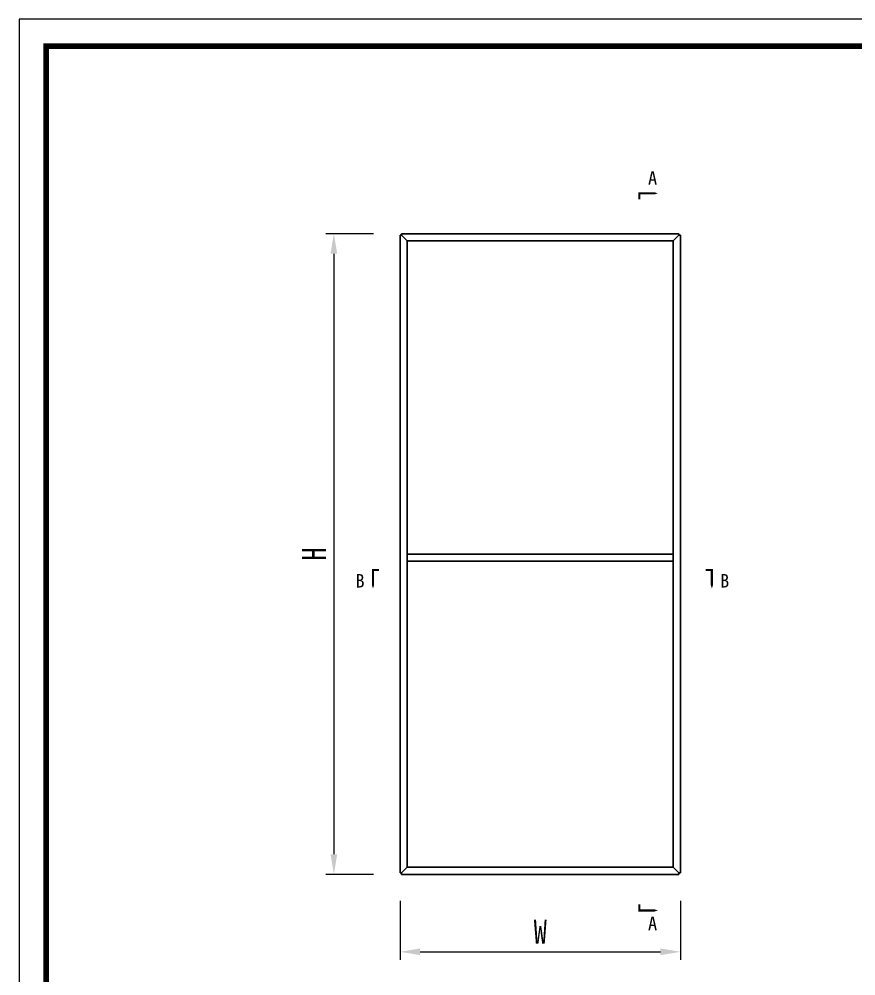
# Model space of a CAD drawing. Header units: millimetres. Extents: x 0 to 1097966, y -63096 to 223085.
# Drawn here: x 337985.2 to 338194.1, y -55870.3 to -55631.4 of the extents above; entities that cross this region are included whole.
import ezdxf

# ---------------------------------------------------------------- set-up
doc = ezdxf.new("R2010")
doc.units = ezdxf.units.MM
doc.styles.add('TEXT', font='', dxfattribs={"width": 0.8})
doc.styles.add('宋体', font='')
doc.styles.get('TEXT').set_extended_font_data('SimSun')
doc.styles.get('宋体').set_extended_font_data('SimSun')
doc.dimstyles.new('副本 (2) (2) ISO-25', dxfattribs={"dimtxt": 18, "dimasz": 13, "dimexe": 6, "dimexo": 12, "dimgap": 6, "dimtad": 1, "dimtxsty": 'TEXT', "dimcen": 2.5, "dimclrd": 5, "dimclre": 5, "dimclrt": 5, "dimadec": 0, "dimazin": 0, "dimtfac": 1, "dimtmove": 0, "dimatfit": 3, "dimldrblk": 'BOXFILLED', "dimfxl": 1.25, "dimarcsym": 0})

# ---------------------------------------------------------------- blocks, each defined once
blk = doc.blocks.new('*D466')
at = {"color": 5, "lineweight": -2, "transparency": 16777216}
for p, q in [((338080.29, -55851.55), (338080.29, -55866.3)), ((338150.29, -55851.55), (338150.29, -55866.3)), ((338085.29, -55864.3), (338145.29, -55864.3))]:
    blk.add_line(p, q, dxfattribs=at)
at = {"color": 5, "lineweight": 5, "transparency": 16777216}
for points in [[(338085.29, -55863.46), (338085.29, -55865.13), (338080.29, -55864.3)], [(338145.29, -55863.46), (338145.29, -55865.13), (338150.29, -55864.3)]]:
    blk.add_solid(points, dxfattribs=at)
at = {"layer": 'Defpoints', "color": 0, "lineweight": 5, "transparency": 16777216}
for p in [(338080.29, -55844.55), (338150.29, -55844.55), (338150.29, -55864.3)]:
    blk.add_point(p, dxfattribs=at)
at = {"color": 5, "transparency": 16777216, "insert": (338115.29, -55859.3), "char_height": 6, "attachment_point": 5, "style": 'TEXT'}
blk.add_mtext('W', dxfattribs=at)
blk = doc.blocks.new('_BoxFilled')
at = {"color": 0, "linetype": 'ByBlock', "lineweight": -2}
blk.add_line((-0.5, 0), (-1, 0), dxfattribs=at)
at = {"color": 0, "linetype": 'ByBlock'}
blk.add_solid([(-0.5, 0.5), (0.5, 0.5), (-0.5, -0.5), (0.5, -0.5)], dxfattribs=at)
blk = doc.blocks.new('*D464')
at = {"color": 5, "lineweight": -2, "transparency": 16777216}
for p, q in [((338073.69, -55684.95), (338061.78, -55684.95)), ((338063.78, -55689.95), (338063.78, -55839.95)), ((338073.69, -55844.95), (338061.78, -55844.95))]:
    blk.add_line(p, q, dxfattribs=at)
at = {"color": 5, "lineweight": 5, "transparency": 16777216}
for points in [[(338062.94, -55689.95), (338064.61, -55689.95), (338063.78, -55684.95)], [(338062.94, -55839.95), (338064.61, -55839.95), (338063.78, -55844.95)]]:
    blk.add_solid(points, dxfattribs=at)
at = {"layer": 'Defpoints', "color": 0, "lineweight": 5, "transparency": 16777216}
for p in [(338080.69, -55684.95), (338063.78, -55844.95), (338080.69, -55844.95)]:
    blk.add_point(p, dxfattribs=at)
at = {"color": 5, "transparency": 16777216, "insert": (338058.78, -55764.95), "char_height": 6, "attachment_point": 5, "rotation": 90, "style": 'TEXT'}
blk.add_mtext('H', dxfattribs=at)

msp = doc.modelspace()

# ---------------------------------------------------------------- linework, layer by layer
at = {"lineweight": 30}
for p, q in [((338080.292, -55685.35), (338080.292, -55844.55)), ((338080.292, -55685.35), (338080.692, -55685.35)), ((338080.692, -55684.95), (338149.892, -55684.95)), ((338080.692, -55685.35), (338080.692, -55684.95)), ((338082.092, -55686.75), (338080.692, -55685.35)), ((338148.492, -55686.75), (338149.892, -55685.35)), ((338149.892, -55685.35), (338149.892, -55684.95)), ((338150.292, -55685.35), (338149.892, -55685.35)), ((338150.292, -55685.35), (338150.292, -55844.55)), ((338082.092, -55686.75), (338082.092, -55843.15)), ((338082.092, -55686.75), (338148.492, -55686.75)), ((338148.492, -55686.75), (338148.492, -55843.15)), ((338148.492, -55764.95), (338082.092, -55764.95)), ((338148.492, -55766.75), (338082.092, -55766.75)), ((338082.092, -55843.15), (338080.692, -55844.55)), ((338082.092, -55843.15), (338148.492, -55843.15)), ((338148.492, -55843.15), (338149.892, -55844.55)), ((338080.292, -55844.55), (338080.692, -55844.55)), ((338080.692, -55844.55), (338080.692, -55844.95)), ((338080.692, -55844.95), (338149.892, -55844.95)), ((338149.892, -55844.55), (338149.892, -55844.95)), ((338150.292, -55844.55), (338149.892, -55844.55))]:
    msp.add_line(p, q, dxfattribs=at)
msp.add_lwpolyline([(337985.218, -56032.319), (338552.218, -56032.319), (338552.218, -55631.369), (337985.218, -55631.369)], close=True)
at = {"const_width": 1.35}
msp.add_lwpolyline([(337991.968, -56025.569), (338545.468, -56025.569), (338545.468, -55638.119), (337991.968, -55638.119)], close=True, dxfattribs=at)
for points in [[(338144.657, -55674.875, 0, 1.08, 0), (338142.974, -55674.875, 0.54, 0.54, 0), (338140.026, -55674.875, 0.54, 0.54, 0), (338140.026, -55676.39, 0.54, 0.54, 0)], [(338073.529, -55773.569, 0, 1.08, 0), (338073.529, -55771.886, 0.54, 0.54, 0), (338073.529, -55768.937, 0.54, 0.54, 0), (338075.044, -55768.937, 0.54, 0.54, 0)], [(338158.123, -55773.569, 0, 1.08, 0), (338158.123, -55771.886, 0.54, 0.54, 0), (338158.123, -55768.937, 0.54, 0.54, 0), (338156.608, -55768.937, 0.54, 0.54, 0)], [(338144.657, -55853.974, 0, 1.08, 0), (338142.974, -55853.974, 0.54, 0.54, 0), (338140.026, -55853.974, 0.54, 0.54, 0), (338140.026, -55852.459, 0.54, 0.54, 0)]]:
    msp.add_lwpolyline(points, format="xyseb")

# ---------------------------------------------------------------- texts
at = {"color": 4, "char_height": 3.3539, "width": 4.17765, "attachment_point": 4, "style": '宋体'}
for s, insert in [('{\\C256;A}', (338142.18, -55671.044)), ('{\\C256;B}', (338069.158, -55771.641)), ('{\\C256;B}', (338160.171, -55771.641)), ('{\\C256;A}', (338142.18, -55857.218))]:
    msp.add_mtext(s, dxfattribs=dict(at, insert=insert))

# ---------------------------------------------------------------- dimensions: what is measured, and where the dimension line sits
dim = msp.add_linear_dim(base=(338063.778, -55844.95), p1=(338080.692, -55684.95), p2=(338080.692, -55844.95), angle=90, text='H', dimstyle='副本 (2) (2) ISO-25', override={"dimtxt": 6, "dimasz": 5, "dimexe": 2, "dimexo": 7, "dimgap": 2, "dimfxl": 30, "dimfxlon": 1})
dim.commit()
dim.dimension.update_dxf_attribs({"geometry": '*D464', "text_midpoint": (338058.778, -55764.95)})
dim = msp.add_linear_dim(base=(338150.292, -55864.297), p1=(338080.292, -55844.55), p2=(338150.292, -55844.55), text='W', dimstyle='副本 (2) (2) ISO-25', override={"dimtxt": 6, "dimasz": 5, "dimexe": 2, "dimexo": 7, "dimgap": 2, "dimfxl": 30, "dimfxlon": 1})
dim.commit()
dim.dimension.update_dxf_attribs({"geometry": '*D466', "text_midpoint": (338115.292, -55859.297)})

doc.saveas('drawing.dxf')
